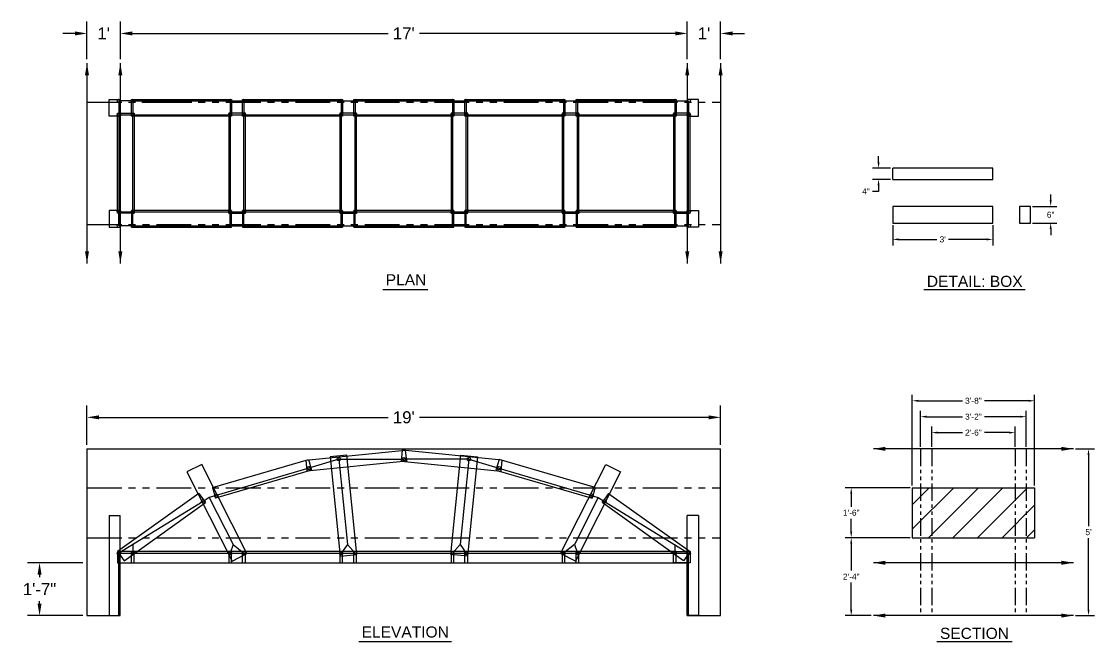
# Model space of a CAD drawing. Header units: inches. Extents: x -24 to 2149, y -9 to 214.
# Drawn here: x 1154.3 to 1540.4, y -9.3 to 213.8 of the extents above; entities that cross this region are included whole.
import ezdxf

# ---------------------------------------------------------------- set-up
doc = ezdxf.new("R2010")
doc.units = ezdxf.units.IN
doc.header["$MEASUREMENT"] = 0
doc.linetypes.add('PHANTOM2', pattern=[1.25, 0.625, -0.125, 0.125, -0.125, 0.125, -0.125])
for name, color, linetype in [('Box', 170, 'Continuous'), ('Chords', 10, 'Continuous'), ('DeflPts', 130, 'Continuous'), ('Dims', 252, 'Continuous'), ('Limits', 200, 'Continuous'), ('LoadPts', 90, 'Continuous'), ('Webbing', 50, 'Continuous')]:
    doc.layers.add(name, color=color, linetype=linetype)
doc.styles.get("Standard").update_dxf_attribs({"font": 'arial.ttf'})
doc.dimstyles.new('DimBig', dxfattribs={"dimtxt": 0.18, "dimasz": 0.18, "dimexe": 0.18, "dimexo": 0.0625, "dimgap": 0.09, "dimtad": 0, "dimtih": 1, "dimtoh": 1, "dimdec": 4, "dimzin": 0, "dimdsep": 46, "dimtxsty": 'Standard', "dimcen": 0.09, "dimadec": 0, "dimazin": 0, "dimtfac": 1, "dimtdec": 4, "dimtofl": 0, "dimtmove": 0, "dimatfit": 3, "dimfxl": 1, "dimtolj": 1, "dimtzin": 0, "dimarcsym": 0})

# ---------------------------------------------------------------- blocks, each defined once
blk = doc.blocks.new('*D52')
at = {"layer": 'Defpoints', "color": 0, "transparency": 16777216}
for p in [(1511.83, 65.84), (1481.83, 60), (1511.83, 60)]:
    blk.add_point(p, dxfattribs=at)
at = {"layer": 'Dims', "color": 0, "lineweight": -2, "transparency": 16777216}
for p, q in [((1481.83, 60.75), (1481.83, 68)), ((1483.99, 65.84), (1492.86, 65.84)), ((1509.67, 65.84), (1500.8, 65.84)), ((1511.83, 60.75), (1511.83, 68))]:
    blk.add_line(p, q, dxfattribs=at)
at = {"layer": 'Dims', "color": 0, "transparency": 16777216}
for points in [[(1483.99, 66.2), (1483.99, 65.48), (1481.83, 65.84)], [(1509.67, 66.2), (1509.67, 65.48), (1511.83, 65.84)]]:
    blk.add_solid(points, dxfattribs=at)
at = {"layer": 'Dims', "color": 0, "transparency": 16777216, "insert": (1496.83, 65.84), "char_height": 2.16, "attachment_point": 5}
blk.add_mtext('\\A1;2\'-6"', dxfattribs=at)
blk = doc.blocks.new('*D53')
at = {"layer": 'Defpoints', "color": 0, "transparency": 16777216}
for p in [(1515.83, 71.57), (1477.83, 60), (1515.83, 60)]:
    blk.add_point(p, dxfattribs=at)
at = {"layer": 'Dims', "color": 0, "lineweight": -2, "transparency": 16777216}
for p, q in [((1477.83, 60.75), (1477.83, 73.73)), ((1515.83, 60.75), (1515.83, 73.73)), ((1479.99, 71.57), (1492.88, 71.57)), ((1513.67, 71.57), (1500.78, 71.57))]:
    blk.add_line(p, q, dxfattribs=at)
at = {"layer": 'Dims', "color": 0, "transparency": 16777216}
for points in [[(1479.99, 71.93), (1479.99, 71.21), (1477.83, 71.57)], [(1513.67, 71.93), (1513.67, 71.21), (1515.83, 71.57)]]:
    blk.add_solid(points, dxfattribs=at)
at = {"layer": 'Dims', "color": 0, "transparency": 16777216, "insert": (1496.83, 71.57), "char_height": 2.16, "attachment_point": 5}
blk.add_mtext('\\A1;3\'-2"', dxfattribs=at)
blk = doc.blocks.new('*D54')
at = {"layer": 'Defpoints', "color": 0, "transparency": 16777216}
for p in [(1518.83, 77.3), (1474.83, 46), (1518.83, 46)]:
    blk.add_point(p, dxfattribs=at)
at = {"layer": 'Dims', "color": 0, "lineweight": -2, "transparency": 16777216}
for p, q in [((1474.83, 46.75), (1474.83, 79.46)), ((1476.99, 77.3), (1492.88, 77.3)), ((1516.67, 77.3), (1500.78, 77.3)), ((1518.83, 46.75), (1518.83, 79.46))]:
    blk.add_line(p, q, dxfattribs=at)
at = {"layer": 'Dims', "color": 0, "transparency": 16777216}
for points in [[(1476.99, 77.66), (1476.99, 76.94), (1474.83, 77.3)], [(1516.67, 77.66), (1516.67, 76.94), (1518.83, 77.3)]]:
    blk.add_solid(points, dxfattribs=at)
at = {"layer": 'Dims', "color": 0, "transparency": 16777216, "insert": (1496.83, 77.3), "char_height": 2.16, "attachment_point": 5}
blk.add_mtext('\\A1;3\'-8"', dxfattribs=at)
blk = doc.blocks.new('*D55')
at = {"layer": 'Defpoints', "color": 0, "transparency": 16777216}
for p in [(1452.86, 28), (1474.83, 28), (1460.83, 0)]:
    blk.add_point(p, dxfattribs=at)
at = {"layer": 'Dims', "color": 0, "lineweight": -2, "transparency": 16777216}
for p, q in [((1474.08, 28), (1450.7, 28)), ((1452.86, 25.84), (1452.86, 16.16)), ((1452.86, 2.16), (1452.86, 11.84)), ((1460.08, 0), (1450.7, 0))]:
    blk.add_line(p, q, dxfattribs=at)
at = {"layer": 'Dims', "color": 0, "transparency": 16777216}
for points in [[(1452.5, 25.84), (1453.22, 25.84), (1452.86, 28)], [(1452.5, 2.16), (1453.22, 2.16), (1452.86, 0)]]:
    blk.add_solid(points, dxfattribs=at)
at = {"layer": 'Dims', "color": 0, "transparency": 16777216, "insert": (1452.86, 14), "char_height": 2.16, "attachment_point": 5}
blk.add_mtext('\\A1;2\'-4"', dxfattribs=at)
blk = doc.blocks.new('*D56')
at = {"layer": 'Defpoints', "color": 0, "transparency": 16777216}
for p in [(1405.86, 71.33), (1177.86, 60), (1405.86, 60)]:
    blk.add_point(p, dxfattribs=at)
at = {"layer": 'Dims', "color": 0, "lineweight": -2, "transparency": 16777216}
for p, q in [((1177.86, 61.5), (1177.86, 75.65)), ((1405.86, 61.5), (1405.86, 75.65)), ((1182.18, 71.33), (1286.23, 71.33)), ((1401.54, 71.33), (1297.48, 71.33))]:
    blk.add_line(p, q, dxfattribs=at)
at = {"layer": 'Dims', "color": 0, "transparency": 16777216}
for points in [[(1182.18, 72.05), (1182.18, 70.61), (1177.86, 71.33)], [(1401.54, 72.05), (1401.54, 70.61), (1405.86, 71.33)]]:
    blk.add_solid(points, dxfattribs=at)
at = {"layer": 'Dims', "color": 0, "transparency": 16777216, "insert": (1291.86, 71.33), "char_height": 4.32, "attachment_point": 5}
blk.add_mtext("\\A1;19'", dxfattribs=at)
blk = doc.blocks.new('*D46')
at = {"layer": 'Defpoints', "color": 0, "transparency": 16777216}
for p in [(1160.79, 19), (1177.86, 19), (1177.86, 0)]:
    blk.add_point(p, dxfattribs=at)
at = {"layer": 'Dims', "color": 0, "lineweight": -2, "transparency": 16777216}
for p, q in [((1176.36, 19), (1156.47, 19)), ((1160.79, 14.68), (1160.79, 13.83)), ((1160.79, 4.32), (1160.79, 5.17)), ((1176.36, 0), (1156.47, 0))]:
    blk.add_line(p, q, dxfattribs=at)
at = {"layer": 'Dims', "color": 0, "transparency": 16777216}
for points in [[(1160.07, 14.68), (1161.51, 14.68), (1160.79, 19)], [(1160.07, 4.32), (1161.51, 4.32), (1160.79, 0)]]:
    blk.add_solid(points, dxfattribs=at)
at = {"layer": 'Dims', "color": 0, "transparency": 16777216, "insert": (1160.79, 9.5), "char_height": 4.32, "attachment_point": 5}
blk.add_mtext('\\A1;1\'-7"', dxfattribs=at)
blk = doc.blocks.new('*D47')
at = {"layer": 'Defpoints', "color": 0, "transparency": 16777216}
for p in [(1452.86, 46), (1474.83, 46), (1474.83, 28)]:
    blk.add_point(p, dxfattribs=at)
at = {"layer": 'Dims', "color": 0, "lineweight": -2, "transparency": 16777216}
for p, q in [((1474.08, 46), (1450.7, 46)), ((1452.86, 43.84), (1452.86, 39.18)), ((1452.86, 30.16), (1452.86, 34.82)), ((1474.08, 28), (1450.7, 28))]:
    blk.add_line(p, q, dxfattribs=at)
at = {"layer": 'Dims', "color": 0, "transparency": 16777216}
for points in [[(1452.5, 43.84), (1453.22, 43.84), (1452.86, 46)], [(1452.5, 30.16), (1453.22, 30.16), (1452.86, 28)]]:
    blk.add_solid(points, dxfattribs=at)
at = {"layer": 'Dims', "color": 0, "transparency": 16777216, "insert": (1452.86, 37), "char_height": 2.16, "attachment_point": 5}
blk.add_mtext('\\A1;1\'-6"', dxfattribs=at)
blk = doc.blocks.new('*D48')
at = {"layer": 'Defpoints', "color": 0, "transparency": 16777216}
for p in [(1532.83, 60), (1532.83, 0), (1538.25, 0)]:
    blk.add_point(p, dxfattribs=at)
at = {"layer": 'Dims', "color": 0, "lineweight": -2, "transparency": 16777216}
for p, q in [((1533.58, 60), (1540.41, 60)), ((1538.25, 57.84), (1538.25, 32.18)), ((1538.25, 2.16), (1538.25, 27.82)), ((1533.58, 0), (1540.41, 0))]:
    blk.add_line(p, q, dxfattribs=at)
at = {"layer": 'Dims', "color": 0, "transparency": 16777216}
for points in [[(1537.89, 57.84), (1538.61, 57.84), (1538.25, 60)], [(1537.89, 2.16), (1538.61, 2.16), (1538.25, 0)]]:
    blk.add_solid(points, dxfattribs=at)
at = {"layer": 'Dims', "color": 0, "transparency": 16777216, "insert": (1538.25, 30), "char_height": 2.16, "attachment_point": 5}
blk.add_mtext("\\A1;5'", dxfattribs=at)
blk = doc.blocks.new('*D49')
at = {"layer": 'Defpoints', "color": 0, "transparency": 16777216}
for p in [(1393.86, 209.49), (1189.86, 198.76), (1393.86, 198.76)]:
    blk.add_point(p, dxfattribs=at)
at = {"layer": 'Dims', "color": 0, "lineweight": -2, "transparency": 16777216}
for p, q in [((1189.86, 200.26), (1189.86, 213.81)), ((1393.86, 200.26), (1393.86, 213.81)), ((1194.18, 209.49), (1286.23, 209.49)), ((1389.54, 209.49), (1297.48, 209.49))]:
    blk.add_line(p, q, dxfattribs=at)
at = {"layer": 'Dims', "color": 0, "transparency": 16777216}
for points in [[(1194.18, 210.21), (1194.18, 208.77), (1189.86, 209.49)], [(1389.54, 210.21), (1389.54, 208.77), (1393.86, 209.49)]]:
    blk.add_solid(points, dxfattribs=at)
at = {"layer": 'Dims', "color": 0, "transparency": 16777216, "insert": (1291.86, 209.49), "char_height": 4.32, "attachment_point": 5}
blk.add_mtext("\\A1;17'", dxfattribs=at)
blk = doc.blocks.new('*D50')
at = {"layer": 'Defpoints', "color": 0, "transparency": 16777216}
for p in [(1405.86, 209.49), (1393.86, 198.76), (1405.86, 198.76)]:
    blk.add_point(p, dxfattribs=at)
at = {"layer": 'Dims', "color": 0, "lineweight": -2, "transparency": 16777216}
for p, q in [((1393.86, 200.26), (1393.86, 213.81)), ((1405.86, 200.26), (1405.86, 213.81)), ((1389.54, 209.49), (1385.22, 209.49)), ((1410.18, 209.49), (1414.5, 209.49))]:
    blk.add_line(p, q, dxfattribs=at)
at = {"layer": 'Dims', "color": 0, "transparency": 16777216}
for points in [[(1389.54, 210.21), (1389.54, 208.77), (1393.86, 209.49)], [(1410.18, 210.21), (1410.18, 208.77), (1405.86, 209.49)]]:
    blk.add_solid(points, dxfattribs=at)
at = {"layer": 'Dims', "color": 0, "transparency": 16777216, "insert": (1399.86, 209.49), "char_height": 4.32, "attachment_point": 5}
blk.add_mtext("\\A1;1'", dxfattribs=at)
blk = doc.blocks.new('*D51')
at = {"layer": 'Defpoints', "color": 0, "transparency": 16777216}
for p in [(1189.86, 209.49), (1177.86, 198.76), (1189.86, 198.76)]:
    blk.add_point(p, dxfattribs=at)
at = {"layer": 'Dims', "color": 0, "lineweight": -2, "transparency": 16777216}
for p, q in [((1177.86, 200.26), (1177.86, 213.81)), ((1189.86, 200.26), (1189.86, 213.81)), ((1173.54, 209.49), (1169.22, 209.49)), ((1194.18, 209.49), (1198.5, 209.49))]:
    blk.add_line(p, q, dxfattribs=at)
at = {"layer": 'Dims', "color": 0, "transparency": 16777216}
for points in [[(1173.54, 210.21), (1173.54, 208.77), (1177.86, 209.49)], [(1194.18, 210.21), (1194.18, 208.77), (1189.86, 209.49)]]:
    blk.add_solid(points, dxfattribs=at)
at = {"layer": 'Dims', "color": 0, "transparency": 16777216, "insert": (1183.86, 209.49), "char_height": 4.32, "attachment_point": 5}
blk.add_mtext("\\A1;1'", dxfattribs=at)
blk = doc.blocks.new('*D57')
at = {"layer": 'Defpoints', "color": 0, "transparency": 16777216}
for p in [(1517.37, 147.24), (1517.37, 141.24), (1524.63, 141.24)]:
    blk.add_point(p, dxfattribs=at)
at = {"layer": 'Dims', "color": 0, "lineweight": -2, "transparency": 16777216}
for p, q in [((1524.63, 149.4), (1524.63, 151.56)), ((1518.12, 147.24), (1526.79, 147.24)), ((1518.12, 141.24), (1526.79, 141.24)), ((1524.63, 139.08), (1524.63, 136.92))]:
    blk.add_line(p, q, dxfattribs=at)
at = {"layer": 'Dims', "color": 0, "transparency": 16777216}
for points in [[(1524.27, 149.4), (1524.99, 149.4), (1524.63, 147.24)], [(1524.27, 139.08), (1524.99, 139.08), (1524.63, 141.24)]]:
    blk.add_solid(points, dxfattribs=at)
at = {"layer": 'Dims', "color": 0, "transparency": 16777216, "insert": (1524.63, 144.24), "char_height": 2.16, "attachment_point": 5}
blk.add_mtext('\\A1;6"', dxfattribs=at)
blk = doc.blocks.new('*D58')
at = {"layer": 'Defpoints', "color": 0, "transparency": 16777216}
for p in [(1467.78, 141.24), (1503.78, 141.24), (1503.78, 135.37)]:
    blk.add_point(p, dxfattribs=at)
at = {"layer": 'Dims', "color": 0, "lineweight": -2, "transparency": 16777216}
for p, q in [((1467.78, 140.49), (1467.78, 133.21)), ((1503.78, 140.49), (1503.78, 133.21)), ((1469.94, 135.37), (1483.71, 135.37)), ((1501.62, 135.37), (1487.85, 135.37))]:
    blk.add_line(p, q, dxfattribs=at)
at = {"layer": 'Dims', "color": 0, "transparency": 16777216}
for points in [[(1469.94, 135.73), (1469.94, 135.01), (1467.78, 135.37)], [(1501.62, 135.73), (1501.62, 135.01), (1503.78, 135.37)]]:
    blk.add_solid(points, dxfattribs=at)
at = {"layer": 'Dims', "color": 0, "transparency": 16777216, "insert": (1485.78, 135.37), "char_height": 2.16, "attachment_point": 5}
blk.add_mtext("\\A1;3'", dxfattribs=at)
blk = doc.blocks.new('*D59')
at = {"layer": 'Defpoints', "color": 0, "transparency": 16777216}
for p in [(1467.78, 160.98), (1462.7, 156.98), (1467.78, 156.98)]:
    blk.add_point(p, dxfattribs=at)
at = {"layer": 'Dims', "color": 0, "lineweight": -2, "transparency": 16777216}
for p, q in [((1462.7, 163.14), (1462.7, 165.3)), ((1467.03, 160.98), (1460.54, 160.98)), ((1467.03, 156.98), (1460.54, 156.98)), ((1462.7, 154.82), (1462.7, 152.66)), ((1462.7, 152.66), (1460.54, 152.66))]:
    blk.add_line(p, q, dxfattribs=at)
at = {"layer": 'Dims', "color": 0, "transparency": 16777216}
for points in [[(1462.34, 163.14), (1463.06, 163.14), (1462.7, 160.98)], [(1462.34, 154.82), (1463.06, 154.82), (1462.7, 156.98)]]:
    blk.add_solid(points, dxfattribs=at)
at = {"layer": 'Dims', "color": 0, "transparency": 16777216, "insert": (1458.18, 152.66), "char_height": 2.16, "attachment_point": 5}
blk.add_mtext('\\A1;4"', dxfattribs=at)

msp = doc.modelspace()

# ---------------------------------------------------------------- hatches: boundary and pattern name
at = {"layer": 'Limits'}
h = msp.add_hatch(dxfattribs=at)
h.set_pattern_fill('ANSI31', color=256, scale=50)
h.set_pattern_definition([(45, (1496.8267, 1e-14), (-4.4194, 4.4194), [])])
h.paths.add_polyline_path([(1477.82667, 46), (1474.82667, 46), (1474.82667, 28), (1477.82667, 28)])
h.paths.add_polyline_path([(1481.82667, 46), (1477.82667, 46), (1477.82667, 28), (1481.82667, 28)])
h.paths.add_polyline_path([(1511.82667, 46), (1481.82667, 46), (1481.82667, 28), (1511.82667, 28)])
h.paths.add_polyline_path([(1515.82667, 46), (1511.82667, 46), (1511.82667, 28), (1515.82667, 28)])
h.paths.add_polyline_path([(1518.82667, 46), (1515.82667, 46), (1515.82667, 28), (1518.82667, 28)])

# ---------------------------------------------------------------- linework, layer by layer
at = {"layer": 'Box'}
for p, q in [((1185.85662, 179.75928), (1185.85662, 185.75928)), ((1185.85662, 185.75928), (1189.85662, 185.75928)), ((1189.85662, 185.75928), (1189.85662, 179.75928)), ((1193.85662, 185.75928), (1229.85662, 185.75928)), ((1193.85662, 179.75928), (1193.85662, 185.75928)), ((1229.85662, 185.75928), (1229.85662, 179.75928)), ((1233.85662, 185.75928), (1269.85662, 185.75928)), ((1233.85662, 179.75928), (1233.85662, 185.75928)), ((1269.85662, 185.75928), (1269.85662, 179.75928)), ((1273.85662, 185.75928), (1309.85662, 185.75928)), ((1273.85662, 179.75928), (1273.85662, 185.75928)), ((1309.85662, 185.75928), (1309.85662, 179.75928)), ((1313.85662, 185.75928), (1349.85662, 185.75928)), ((1313.85662, 179.75928), (1313.85662, 185.75928)), ((1349.85662, 185.75928), (1349.85662, 179.75928)), ((1353.85662, 185.75928), (1389.85662, 185.75928)), ((1353.85662, 179.75928), (1353.85662, 185.75928)), ((1389.85662, 185.75928), (1389.85662, 179.75928)), ((1393.85662, 185.75928), (1393.85662, 179.75928)), ((1397.85662, 185.75928), (1393.85662, 185.75928)), ((1397.85662, 179.75928), (1397.85662, 185.75928)), ((1189.85662, 179.75928), (1185.85662, 179.75928)), ((1188.85662, 144.75928), (1188.85662, 180.75928)), ((1188.85662, 180.75928), (1194.85662, 180.75928)), ((1229.85662, 179.75928), (1193.85662, 179.75928)), ((1194.85662, 180.75928), (1194.85662, 144.75928)), ((1228.85662, 180.75928), (1228.85662, 144.75928)), ((1234.85662, 180.75928), (1228.85662, 180.75928)), ((1269.85662, 179.75928), (1233.85662, 179.75928)), ((1234.85662, 144.75928), (1234.85662, 180.75928)), ((1268.85662, 180.75928), (1268.85662, 144.75928)), ((1274.85662, 180.75928), (1268.85662, 180.75928)), ((1309.85662, 179.75928), (1273.85662, 179.75928)), ((1274.85662, 144.75928), (1274.85662, 180.75928)), ((1308.85662, 180.75928), (1308.85662, 144.75928)), ((1314.85662, 180.75928), (1308.85662, 180.75928)), ((1349.85662, 179.75928), (1313.85662, 179.75928)), ((1314.85662, 144.75928), (1314.85662, 180.75928)), ((1348.85662, 180.75928), (1348.85662, 144.75928)), ((1354.85662, 180.75928), (1348.85662, 180.75928)), ((1389.85662, 179.75928), (1353.85662, 179.75928)), ((1354.85662, 144.75928), (1354.85662, 180.75928)), ((1388.85662, 180.75928), (1388.85662, 144.75928)), ((1394.85662, 180.75928), (1388.85662, 180.75928)), ((1393.85662, 179.75928), (1397.85662, 179.75928)), ((1394.85662, 144.75928), (1394.85662, 180.75928)), ((1503.78128, 160.98239), (1467.78128, 160.98239)), ((1467.78128, 156.98239), (1467.78128, 160.98239)), ((1503.78128, 156.98239), (1503.78128, 160.98239)), ((1467.78128, 156.98239), (1503.78128, 156.98239)), ((1503.78128, 147.23528), (1467.78128, 147.23528)), ((1467.78128, 147.23528), (1467.78128, 141.23528)), ((1503.78128, 141.23528), (1503.78128, 147.23528)), ((1513.36592, 147.23528), (1513.36592, 141.23528)), ((1517.36592, 147.23528), (1513.36592, 147.23528)), ((1517.36592, 141.23528), (1517.36592, 147.23528)), ((1189.85662, 145.75928), (1185.85662, 145.75928)), ((1185.85662, 145.75928), (1185.85662, 139.75928)), ((1194.85662, 144.75928), (1188.85662, 144.75928)), ((1189.85662, 139.75928), (1189.85662, 145.75928)), ((1229.85662, 145.75928), (1193.85662, 145.75928)), ((1193.85662, 145.75928), (1193.85662, 139.75928)), ((1228.85662, 144.75928), (1234.85662, 144.75928)), ((1229.85662, 139.75928), (1229.85662, 145.75928)), ((1269.85662, 145.75928), (1233.85662, 145.75928)), ((1233.85662, 145.75928), (1233.85662, 139.75928)), ((1268.85662, 144.75928), (1274.85662, 144.75928)), ((1269.85662, 139.75928), (1269.85662, 145.75928)), ((1309.85662, 145.75928), (1273.85662, 145.75928)), ((1273.85662, 145.75928), (1273.85662, 139.75928)), ((1308.85662, 144.75928), (1314.85662, 144.75928)), ((1309.85662, 139.75928), (1309.85662, 145.75928)), ((1349.85662, 145.75928), (1313.85662, 145.75928)), ((1313.85662, 145.75928), (1313.85662, 139.75928)), ((1348.85662, 144.75928), (1354.85662, 144.75928)), ((1349.85662, 139.75928), (1349.85662, 145.75928)), ((1389.85662, 145.75928), (1353.85662, 145.75928)), ((1353.85662, 145.75928), (1353.85662, 139.75928)), ((1388.85662, 144.75928), (1394.85662, 144.75928)), ((1389.85662, 139.75928), (1389.85662, 145.75928)), ((1393.85662, 139.75928), (1393.85662, 145.75928)), ((1393.85662, 145.75928), (1397.85662, 145.75928)), ((1397.85662, 145.75928), (1397.85662, 139.75928)), ((1185.85662, 139.75928), (1189.85662, 139.75928)), ((1193.85662, 139.75928), (1229.85662, 139.75928)), ((1233.85662, 139.75928), (1269.85662, 139.75928)), ((1273.85662, 139.75928), (1309.85662, 139.75928)), ((1313.85662, 139.75928), (1349.85662, 139.75928)), ((1353.85662, 139.75928), (1389.85662, 139.75928)), ((1397.85662, 139.75928), (1393.85662, 139.75928)), ((1467.78128, 141.23528), (1503.78128, 141.23528)), ((1513.36592, 141.23528), (1517.36592, 141.23528)), ((1256.57224, 55.95489), (1292.39253, 59.5475)), ((1291.32071, 59.5475), (1290.92153, 55.56746)), ((1327.141, 55.95489), (1291.32071, 59.5475)), ((1292.39253, 59.5475), (1292.79171, 55.56746)), ((1219.17453, 54.42228), (1213.82094, 51.71322)), ((1235.42891, 22.30071), (1219.17453, 54.42228)), ((1223.00669, 46.0446), (1257.57161, 56.10769)), ((1256.57224, 55.95489), (1256.97142, 51.97486)), ((1292.79171, 55.56746), (1256.97142, 51.97486)), ((1257.57161, 56.10769), (1258.68973, 52.26715)), ((1271.32573, 57.75444), (1265.35568, 57.15567)), ((1265.35568, 57.15567), (1268.94829, 21.33538)), ((1274.91833, 21.93415), (1271.32573, 57.75444)), ((1290.92153, 55.56746), (1326.74182, 51.97486)), ((1308.79491, 21.93415), (1312.38751, 57.75444)), ((1312.38751, 57.75444), (1318.35755, 57.15567)), ((1318.35755, 57.15567), (1314.76495, 21.33538)), ((1326.14163, 56.10769), (1325.0235, 52.26715)), ((1360.70655, 46.0446), (1326.14163, 56.10769)), ((1327.141, 55.95489), (1326.74182, 51.97486)), ((1348.28433, 22.30071), (1364.53871, 54.42228)), ((1364.53871, 54.42228), (1369.8923, 51.71322)), ((1213.82094, 51.71322), (1230.07531, 19.59165)), ((1258.68973, 52.26715), (1224.12481, 42.20405)), ((1325.0235, 52.26715), (1359.58843, 42.20405)), ((1369.8923, 51.71322), (1353.63793, 19.59165)), ((1218.14225, 43.93685), (1188.85662, 23)), ((1218.14225, 43.93685), (1220.46857, 40.6829)), ((1223.00669, 46.0446), (1224.12481, 42.20405)), ((1360.70655, 46.0446), (1359.58843, 42.20405)), ((1365.57099, 43.93685), (1363.24467, 40.6829)), ((1365.57099, 43.93685), (1394.85662, 23)), ((1191.18294, 19.74604), (1220.46857, 40.6829)), ((1392.5303, 19.74604), (1363.24467, 40.6829)), ((1185.85662, 36), (1185.85662, 0)), ((1185.85662, 36), (1189.85662, 36)), ((1189.85662, 0), (1189.85662, 36)), ((1393.85662, 0), (1393.85662, 36)), ((1397.85662, 36), (1393.85662, 36)), ((1397.85662, 36), (1397.85662, 0)), ((1194.85662, 23), (1188.85662, 23)), ((1188.85662, 23), (1188.85662, 19)), ((1188.85662, 23), (1191.18294, 19.74604)), ((1229.85662, 23), (1193.85662, 23)), ((1193.85662, 19), (1193.85662, 23)), ((1194.85662, 19), (1194.85662, 23)), ((1234.85662, 23), (1228.85662, 23)), ((1228.85662, 23), (1228.85662, 19)), ((1229.85662, 19), (1229.85662, 23)), ((1230.07531, 19.59165), (1235.42891, 22.30071)), ((1269.85662, 23), (1233.85662, 23)), ((1233.85662, 19), (1233.85662, 23)), ((1234.85662, 19), (1234.85662, 23)), ((1274.85662, 23), (1268.85662, 23)), ((1268.85662, 23), (1268.85662, 19)), ((1268.94829, 21.33538), (1274.91833, 21.93415)), ((1269.85662, 19), (1269.85662, 23)), ((1309.85662, 23), (1273.85662, 23)), ((1273.85662, 19), (1273.85662, 23)), ((1274.85662, 19), (1274.85662, 23)), ((1314.76495, 21.33538), (1308.79491, 21.93415)), ((1314.85662, 23), (1308.85662, 23)), ((1308.85662, 23), (1308.85662, 19)), ((1309.85662, 19), (1309.85662, 23)), ((1349.85662, 23), (1313.85662, 23)), ((1313.85662, 19), (1313.85662, 23)), ((1314.85662, 19), (1314.85662, 23)), ((1353.63793, 19.59165), (1348.28433, 22.30071)), ((1354.85662, 23), (1348.85662, 23)), ((1348.85662, 23), (1348.85662, 19)), ((1349.85662, 19), (1349.85662, 23)), ((1389.85662, 23), (1353.85662, 23)), ((1353.85662, 19), (1353.85662, 23)), ((1354.85662, 19), (1354.85662, 23)), ((1388.85662, 19), (1388.85662, 23)), ((1388.85662, 23), (1394.85662, 23)), ((1389.85662, 19), (1389.85662, 23)), ((1394.85662, 23), (1392.5303, 19.74604)), ((1394.85662, 23), (1394.85662, 19)), ((1188.85662, 19), (1194.85662, 19)), ((1193.85662, 19), (1229.85662, 19)), ((1228.85662, 19), (1234.85662, 19)), ((1233.85662, 19), (1269.85662, 19)), ((1268.85662, 19), (1274.85662, 19)), ((1273.85662, 19), (1309.85662, 19)), ((1308.85662, 19), (1314.85662, 19)), ((1313.85662, 19), (1349.85662, 19)), ((1348.85662, 19), (1354.85662, 19)), ((1353.85662, 19), (1389.85662, 19)), ((1394.85662, 19), (1388.85662, 19)), ((1185.85662, 0), (1189.85662, 0)), ((1397.85662, 0), (1393.85662, 0))]:
    msp.add_line(p, q, dxfattribs=at)
at = {"layer": 'Chords'}
for p, q in [((1189.35662, 185.25928), (1189.35662, 180.25928)), ((1194.35662, 185.25928), (1229.35662, 185.25928)), ((1194.35662, 185.25928), (1194.35662, 180.25928)), ((1229.35662, 185.25928), (1229.35662, 180.25928)), ((1234.35662, 185.25928), (1269.35662, 185.25928)), ((1234.35662, 185.25928), (1234.35662, 180.25928)), ((1269.35662, 185.25928), (1269.35662, 180.25928)), ((1274.35662, 185.25928), (1309.35662, 185.25928)), ((1274.35662, 185.25928), (1274.35662, 180.25928)), ((1309.35662, 185.25928), (1309.35662, 180.25928)), ((1314.35662, 185.25928), (1349.35662, 185.25928)), ((1314.35662, 185.25928), (1314.35662, 180.25928)), ((1349.35662, 185.25928), (1349.35662, 180.25928)), ((1354.35662, 185.25928), (1389.35662, 185.25928)), ((1354.35662, 185.25928), (1354.35662, 180.25928)), ((1389.35662, 185.25928), (1389.35662, 180.25928)), ((1394.35662, 185.25928), (1394.35662, 180.25928)), ((1194.35662, 180.25928), (1229.35662, 180.25928)), ((1234.35662, 180.25928), (1269.35662, 180.25928)), ((1274.35662, 180.25928), (1309.35662, 180.25928)), ((1314.35662, 180.25928), (1349.35662, 180.25928)), ((1354.35662, 180.25928), (1389.35662, 180.25928)), ((1189.35662, 140.25928), (1189.35662, 145.25928)), ((1194.35662, 145.25928), (1229.35662, 145.25928)), ((1194.35662, 140.25928), (1194.35662, 145.25928)), ((1229.35662, 140.25928), (1229.35662, 145.25928)), ((1234.35662, 145.25928), (1269.35662, 145.25928)), ((1234.35662, 140.25928), (1234.35662, 145.25928)), ((1269.35662, 140.25928), (1269.35662, 145.25928)), ((1274.35662, 145.25928), (1309.35662, 145.25928)), ((1274.35662, 140.25928), (1274.35662, 145.25928)), ((1309.35662, 140.25928), (1309.35662, 145.25928)), ((1314.35662, 145.25928), (1349.35662, 145.25928)), ((1314.35662, 140.25928), (1314.35662, 145.25928)), ((1349.35662, 140.25928), (1349.35662, 145.25928)), ((1354.35662, 145.25928), (1389.35662, 145.25928)), ((1354.35662, 140.25928), (1354.35662, 145.25928)), ((1389.35662, 140.25928), (1389.35662, 145.25928)), ((1394.35662, 140.25928), (1394.35662, 145.25928)), ((1194.35662, 140.25928), (1229.35662, 140.25928)), ((1234.35662, 140.25928), (1269.35662, 140.25928)), ((1274.35662, 140.25928), (1309.35662, 140.25928)), ((1314.35662, 140.25928), (1349.35662, 140.25928)), ((1354.35662, 140.25928), (1389.35662, 140.25928)), ((1315.25381, 56.27132), (1291.85662, 56.27132)), ((1315.25381, 56.27132), (1326.08317, 53.05926)), ((1257.63007, 53.05926), (1224.33138, 43.18264)), ((1219.66948, 41.10235), (1189.35662, 22.5)), ((1364.04376, 41.10235), (1394.35662, 22.5)), ((1194.35662, 25.56839), (1194.35662, 22.5)), ((1389.35662, 25.56839), (1389.35662, 22.5)), ((1189.35662, 0), (1189.35662, 22.5)), ((1194.35662, 22.5), (1229.35662, 22.5)), ((1234.35662, 22.5), (1269.35662, 22.5)), ((1274.35662, 22.5), (1309.35662, 22.5)), ((1314.35662, 22.5), (1349.35662, 22.5)), ((1354.35662, 22.5), (1389.35662, 22.5)), ((1394.35662, 0), (1394.35662, 22.5))]:
    msp.add_line(p, q, dxfattribs=at)
at = {"layer": 'DeflPts'}
for p, q in [((1194.35662, 185.25928), (1189.35662, 185.25928)), ((1229.35662, 185.25928), (1234.35662, 185.25928)), ((1269.35662, 185.25928), (1274.35662, 185.25928)), ((1309.35662, 185.25928), (1314.35662, 185.25928)), ((1349.35662, 185.25928), (1354.35662, 185.25928)), ((1389.35662, 185.25928), (1394.35662, 185.25928)), ((1194.35662, 140.25928), (1189.35662, 140.25928)), ((1229.35662, 140.25928), (1234.35662, 140.25928)), ((1269.35662, 140.25928), (1274.35662, 140.25928)), ((1309.35662, 140.25928), (1314.35662, 140.25928)), ((1349.35662, 140.25928), (1354.35662, 140.25928)), ((1389.35662, 140.25928), (1394.35662, 140.25928)), ((1268.45943, 56.27132), (1271.54796, 25.56839)), ((1315.25381, 56.27132), (1312.16528, 25.56839)), ((1224.33138, 43.18264), (1221.86939, 42.45239)), ((1359.38186, 43.18264), (1361.84385, 42.45239)), ((1221.86939, 42.45239), (1219.66948, 41.10235)), ((1221.86939, 42.45239), (1230.41314, 25.56839)), ((1361.84385, 42.45239), (1353.3001, 25.56839)), ((1361.84385, 42.45239), (1364.04376, 41.10235)), ((1230.41314, 25.56839), (1229.35662, 22.5)), ((1230.41314, 25.56839), (1234.35662, 22.5)), ((1271.54796, 25.56839), (1269.35662, 22.5)), ((1271.54796, 25.56839), (1274.35662, 22.5)), ((1312.16528, 25.56839), (1309.35662, 22.5)), ((1312.16528, 25.56839), (1314.35662, 22.5)), ((1353.3001, 25.56839), (1349.35662, 22.5)), ((1353.3001, 25.56839), (1354.35662, 22.5))]:
    msp.add_line(p, q, dxfattribs=at)
at = {"layer": 'Dims'}
for p, q in [((1284.26869, 117.33475), (1300.49214, 117.33475)), ((1479.00837, 117.33475), (1515.44386, 117.33475)), ((1275.73832, -9.34945), (1309.02251, -9.34945)), ((1483.72351, -9.34945), (1510.72871, -9.34945))]:
    msp.add_line(p, q, dxfattribs=at)
at = {"layer": 'Limits'}
for p, q in [((1177.85662, 198.75928), (1177.85662, 126.75928)), ((1189.85662, 198.75928), (1189.85662, 126.75928)), ((1393.85662, 198.75928), (1393.85662, 126.75928)), ((1405.85662, 198.75928), (1405.85662, 126.75928)), ((1197.55718, 184.75928), (1215.55718, 184.75928)), ((1177.85662, 60), (1405.85662, 60)), ((1177.85662, 60), (1177.85662, 0)), ((1405.85662, 0), (1405.85662, 60)), ((1532.82667, 60), (1460.82667, 60)), ((1474.82667, 46), (1518.82667, 46)), ((1474.82667, 46), (1474.82667, 28)), ((1518.82667, 46), (1518.82667, 28)), ((1474.82667, 28), (1518.82667, 28)), ((1189.85662, 0), (1189.85662, 19)), ((1189.85662, 19), (1393.85662, 19)), ((1393.85662, 19), (1393.85662, 0)), ((1532.82667, 19), (1460.82667, 19)), ((1177.85662, 0), (1189.85662, 0)), ((1393.85662, 0), (1405.85662, 0)), ((1532.82667, 0), (1460.82667, 0))]:
    msp.add_line(p, q, dxfattribs=at)
at = {"layer": 'Limits', "linetype": 'PHANTOM2', "ltscale": 20}
for p, q in [((1177.85662, 184.75928), (1405.85662, 184.75928)), ((1177.85662, 140.75928), (1405.85662, 140.75928)), ((1177.85662, 46), (1405.85662, 46)), ((1177.85662, 28), (1405.85662, 28))]:
    msp.add_line(p, q, dxfattribs=at)
at = {"layer": 'Limits', "linetype": 'PHANTOM2', "ltscale": 10}
for p, q in [((1477.82667, 60), (1477.82667, 0)), ((1481.82667, 60), (1481.82667, 0)), ((1511.82667, 60), (1511.82667, 0)), ((1515.82667, 60), (1515.82667, 0))]:
    msp.add_line(p, q, dxfattribs=at)
at = {"layer": 'Limits'}
for points in [[(1178.57662, 194.43928), (1177.85662, 198.75928), (1177.13662, 194.43928)], [(1189.13662, 194.43928), (1189.85662, 198.75928), (1190.57662, 194.43928)], [(1394.57662, 194.43928), (1393.85662, 198.75928), (1393.13662, 194.43928)], [(1406.57662, 194.43928), (1405.85662, 198.75928), (1405.13662, 194.43928)], [(1178.57662, 131.07928), (1177.85662, 126.75928), (1177.13662, 131.07928)], [(1189.13662, 131.07928), (1189.85662, 126.75928), (1190.57662, 131.07928)], [(1394.57662, 131.07928), (1393.85662, 126.75928), (1393.13662, 131.07928)], [(1406.57662, 131.07928), (1405.85662, 126.75928), (1405.13662, 131.07928)], [(1465.14667, 59.28), (1460.82667, 60), (1465.14667, 60.72)], [(1528.50667, 59.28), (1532.82667, 60), (1528.50667, 60.72)], [(1465.14667, 18.28), (1460.82667, 19), (1465.14667, 19.72)], [(1528.50667, 18.28), (1532.82667, 19), (1528.50667, 19.72)], [(1465.14667, -0.72), (1460.82667, 0), (1465.14667, 0.72)], [(1528.50667, -0.72), (1532.82667, 0), (1528.50667, 0.72)]]:
    msp.add_solid(points, dxfattribs=at)
at = {"layer": 'LoadPts'}
for centre in [(1189.35662, 185.25928), (1194.35662, 185.25928), (1229.35662, 185.25928), (1234.35662, 185.25928), (1269.35662, 185.25928), (1274.35662, 185.25928), (1309.35662, 185.25928), (1314.35662, 185.25928), (1349.35662, 185.25928), (1354.35662, 185.25928), (1389.35662, 185.25928), (1394.35662, 185.25928), (1189.35662, 180.25928), (1194.35662, 180.25928), (1229.35662, 180.25928), (1234.35662, 180.25928), (1269.35662, 180.25928), (1274.35662, 180.25928), (1309.35662, 180.25928), (1314.35662, 180.25928), (1349.35662, 180.25928), (1354.35662, 180.25928), (1389.35662, 180.25928), (1394.35662, 180.25928), (1189.35662, 145.25928), (1194.35662, 145.25928), (1229.35662, 145.25928), (1234.35662, 145.25928), (1269.35662, 145.25928), (1274.35662, 145.25928), (1309.35662, 145.25928), (1314.35662, 145.25928), (1349.35662, 145.25928), (1354.35662, 145.25928), (1389.35662, 145.25928), (1394.35662, 145.25928), (1189.35662, 140.25928), (1194.35662, 140.25928), (1229.35662, 140.25928), (1234.35662, 140.25928), (1269.35662, 140.25928), (1274.35662, 140.25928), (1309.35662, 140.25928), (1314.35662, 140.25928), (1349.35662, 140.25928), (1354.35662, 140.25928), (1389.35662, 140.25928), (1394.35662, 140.25928), (1268.45943, 56.27132), (1291.85662, 56.27132), (1315.25381, 56.27132), (1257.63007, 53.05926), (1326.08317, 53.05926), (1224.33138, 43.18264), (1359.38186, 43.18264), (1219.66948, 41.10235), (1364.04376, 41.10235), (1189.35662, 22.5), (1194.35662, 22.5), (1229.35662, 22.5), (1234.35662, 22.5), (1269.35662, 22.5), (1274.35662, 22.5), (1309.35662, 22.5), (1314.35662, 22.5), (1349.35662, 22.5), (1354.35662, 22.5), (1389.35662, 22.5), (1394.35662, 22.5)]:
    msp.add_circle(centre, 0.625, dxfattribs=at)
at = {"layer": 'Webbing'}
for p, q in [((1189.35662, 180.25928), (1194.35662, 180.25928)), ((1189.35662, 180.25928), (1189.35662, 145.25928)), ((1194.35662, 145.25928), (1194.35662, 180.25928)), ((1229.35662, 180.25928), (1234.35662, 180.25928)), ((1229.35662, 180.25928), (1229.35662, 145.25928)), ((1234.35662, 145.25928), (1234.35662, 180.25928)), ((1269.35662, 180.25928), (1274.35662, 180.25928)), ((1269.35662, 180.25928), (1269.35662, 145.25928)), ((1274.35662, 145.25928), (1274.35662, 180.25928)), ((1309.35662, 180.25928), (1314.35662, 180.25928)), ((1309.35662, 180.25928), (1309.35662, 145.25928)), ((1314.35662, 145.25928), (1314.35662, 180.25928)), ((1349.35662, 180.25928), (1354.35662, 180.25928)), ((1349.35662, 180.25928), (1349.35662, 145.25928)), ((1354.35662, 145.25928), (1354.35662, 180.25928)), ((1389.35662, 180.25928), (1394.35662, 180.25928)), ((1389.35662, 180.25928), (1389.35662, 145.25928)), ((1394.35662, 145.25928), (1394.35662, 180.25928)), ((1189.35662, 145.25928), (1194.35662, 145.25928)), ((1229.35662, 145.25928), (1234.35662, 145.25928)), ((1269.35662, 145.25928), (1274.35662, 145.25928)), ((1309.35662, 145.25928), (1314.35662, 145.25928)), ((1349.35662, 145.25928), (1354.35662, 145.25928)), ((1389.35662, 145.25928), (1394.35662, 145.25928)), ((1268.45943, 56.27132), (1257.63007, 53.05926)), ((1268.45943, 56.27132), (1291.85662, 56.27132)), ((1326.08317, 53.05926), (1359.38186, 43.18264)), ((1189.35662, 22.5), (1194.35662, 22.5)), ((1229.35662, 22.5), (1234.35662, 22.5)), ((1269.35662, 22.5), (1274.35662, 22.5)), ((1309.35662, 22.5), (1314.35662, 22.5)), ((1349.35662, 22.5), (1354.35662, 22.5)), ((1389.35662, 22.5), (1394.35662, 22.5))]:
    msp.add_line(p, q, dxfattribs=at)

# ---------------------------------------------------------------- texts
at = {"layer": 'Dims'}
for s, p in [('PLAN', (1285.37245, 118.83739)), ('DETAIL: BOX', (1480.07563, 118.27994)), ('ELEVATION', (1276.70377, -7.90907)), ('SECTION', (1484.79077, -8.40426))]:
    msp.add_text(s, height=4, dxfattribs=at).set_placement(p)

# ---------------------------------------------------------------- dimensions: what is measured, and where the dimension line sits
for base, p1, p2, override, picture, middle in [((1189.85662, 209.4867), (1177.85662, 198.75928), (1189.85662, 198.75928), {"dimscale": 24, "dimlunit": 4}, '*D51', (1183.85662, 209.4867)), ((1393.85662, 209.4867), (1189.85662, 198.75928), (1393.85662, 198.75928), {"dimscale": 24, "dimlunit": 4}, '*D49', (1291.85662, 209.4867)), ((1405.85662, 209.4867), (1393.85662, 198.75928), (1405.85662, 198.75928), {"dimscale": 24, "dimlunit": 4}, '*D50', (1399.85662, 209.4867)), ((1503.78128, 135.37436), (1467.78128, 141.23528), (1503.78128, 141.23528), {"dimscale": 12, "dimlunit": 4}, '*D58', (1485.78128, 135.37436)), ((1518.82667, 77.30128), (1474.82667, 46), (1518.82667, 46), {"dimscale": 12, "dimlunit": 4}, '*D54', (1496.82667, 77.30128)), ((1405.85662, 71.32568), (1177.85662, 60), (1405.85662, 60), {"dimscale": 24, "dimlunit": 4}, '*D56', (1291.85662, 71.32568)), ((1515.82667, 71.57312), (1477.82667, 60), (1515.82667, 60), {"dimscale": 12, "dimlunit": 4}, '*D53', (1496.82667, 71.57312)), ((1511.82667, 65.84495), (1481.82667, 60), (1511.82667, 60), {"dimscale": 12, "dimlunit": 4}, '*D52', (1496.82667, 65.84495))]:
    dim = msp.add_linear_dim(base=base, p1=p1, p2=p2, dimstyle='DimBig', override=override, dxfattribs=at)
    dim.commit()
    dim.dimension.update_dxf_attribs({"geometry": picture, "text_midpoint": middle})
for base, p1, p2, picture, middle in [((1462.70219, 156.98239), (1467.78128, 160.98239), (1467.78128, 156.98239), '*D59', (1458.17739, 152.66239)), ((1524.62982, 141.23528), (1517.36592, 147.23528), (1517.36592, 141.23528), '*D57', (1524.62982, 144.23528)), ((1538.25344, 0), (1532.82667, 60), (1532.82667, 0), '*D48', (1538.25344, 30)), ((1452.86236, 46), (1474.82667, 28), (1474.82667, 46), '*D47', (1452.86236, 37))]:
    dim = msp.add_linear_dim(base=base, p1=p1, p2=p2, angle=90, dimstyle='DimBig', override={"dimscale": 12, "dimlunit": 4}, dxfattribs=at)
    dim.commit()
    dim.dimension.update_dxf_attribs({"geometry": picture, "text_midpoint": middle})
for base, p1, p2, override, picture, middle in [((1452.86236, 28), (1460.82667, 0), (1474.82667, 28), {"dimscale": 12, "dimlunit": 4}, '*D55', (1452.86236, 14)), ((1160.79071, 19), (1177.85662, 0), (1177.85662, 19), {"dimscale": 24, "dimlunit": 4}, '*D46', (1160.79071, 9.5))]:
    dim = msp.add_linear_dim(base=base, p1=p1, p2=p2, angle=90, dimstyle='DimBig', override=override, dxfattribs=at)
    dim.commit()
    dim.dimension.update_dxf_attribs({"geometry": picture, "text_midpoint": middle, "dimtype": 160})

doc.saveas('drawing.dxf')
